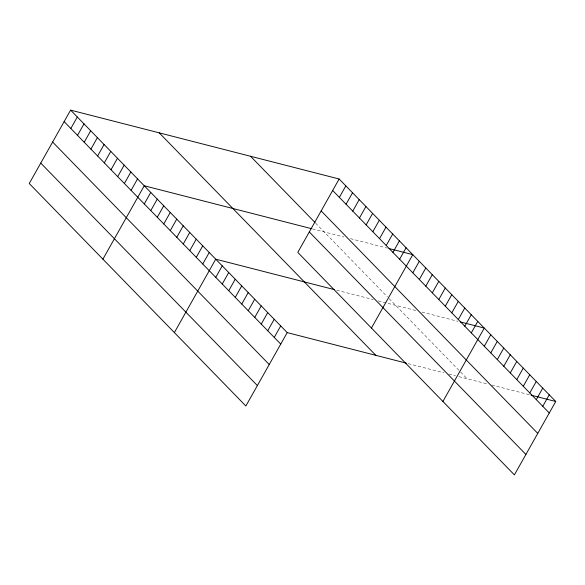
<?xml version="1.0" encoding="UTF-8"?>
<svg xmlns="http://www.w3.org/2000/svg" width="585" height="585" viewBox="0 0 585 585"><rect width="100%" height="100%" fill="white"/><g stroke="black" fill="none" stroke-linecap="round" stroke-linejoin="round"><path stroke-width="0.44" stroke-dasharray="2.92 2.19" d="M312.551 228.932L343.863 236.962M350.43 238.651L387.35 248.12M336.719 290.219L373.245 299.586M378.224 300.865L416.988 310.81M421.909 312.068L458.011 321.333M408.198 363.643L443.891 372.799M448.87 374.071L455.51 375.775M458.83 376.63L486.822 383.811M491.751 385.069L529.491 394.751M315.651 223.163L387.38 296.836M389.157 298.657L459.452 370.868M460.636 372.082L467.13 378.758"/><path stroke-width="0.88" d="M70.609 110.119L29.25 183.514L245.861 406.005L287.213 332.609L70.609 110.119L339.139 178.995L555.75 401.485L514.39 474.881L297.787 252.391L339.139 178.995M70.829 128.488L77.3 116.993M77.52 135.362L83.999 123.874M84.218 142.243L90.69 130.748M90.909 149.116L97.388 137.629M97.607 155.998L104.079 144.502M104.298 162.871L110.777 151.376M110.996 169.752L117.475 158.257M117.695 176.626L124.166 165.131M124.386 183.5L130.864 172.012M131.084 190.381L137.555 178.886M102.894 259.162L144.254 185.767L311.725 228.72M144.276 203.931L150.754 192.436M150.776 210.607L157.248 199.112M157.27 217.284L163.749 205.788M163.771 223.953L170.25 212.465M170.272 230.629L176.743 219.141M176.765 237.305L183.244 225.81M183.266 243.982L189.737 232.486M189.767 250.658L196.238 239.163M196.26 257.327L202.739 245.839M202.761 264.003L209.233 252.515M174.374 332.58L215.733 259.184L334.232 289.582M215.755 277.356L222.234 265.861M222.256 284.025L228.728 272.537M228.75 290.701L235.228 279.213M235.25 297.377L241.729 285.882M241.751 304.054L248.223 292.558M248.245 310.73L254.724 299.235M254.746 317.399L261.224 305.911M261.246 324.075L267.718 312.587M339.358 197.364L345.837 185.876M267.74 330.752L274.219 319.256M346.057 204.245L352.536 192.75M274.241 337.428L280.72 325.933M352.755 211.119L359.227 199.624M359.446 217.993L365.925 206.505M366.144 224.874L372.616 213.379M372.835 231.748L379.314 220.26M379.533 238.629L386.005 227.134M386.224 245.503L392.703 234.015M392.923 252.384L399.401 240.888M399.621 259.257L406.092 247.769M371.431 328.039L412.791 254.643L388.996 248.537M412.813 272.807L419.284 261.32M419.306 279.484L425.785 267.996M425.807 286.16L432.286 274.665M432.308 292.836L438.779 281.341M438.801 299.505L445.28 288.017M445.302 306.182L451.781 294.694M451.803 312.858L458.274 301.363M458.296 319.534L464.775 308.039M464.797 326.211L471.276 314.715M471.298 332.88L477.769 321.392M442.911 401.464L484.27 328.068L460.475 321.962M484.292 346.232L490.771 334.737M490.793 352.909L497.265 341.413M497.287 359.578L503.765 348.09M503.787 366.254L510.259 354.766M510.288 372.93L516.76 361.435M516.782 379.606L523.261 368.111M523.283 386.283L529.754 374.788M529.783 392.952L536.255 381.464M536.277 399.628L542.756 388.14M542.778 406.304L549.249 394.809M287.213 332.609L406.538 363.212M531.136 395.175L555.75 401.485M332.668 190.491L549.271 412.981M321.158 210.914L537.761 433.405M250.526 156.268L315.044 222.534M309.297 231.96L525.908 454.457M159.222 132.846L375.833 355.336M64.131 121.607L280.741 344.104M52.621 142.038L269.232 364.528M40.76 163.083L257.371 385.573"/></g></svg>
